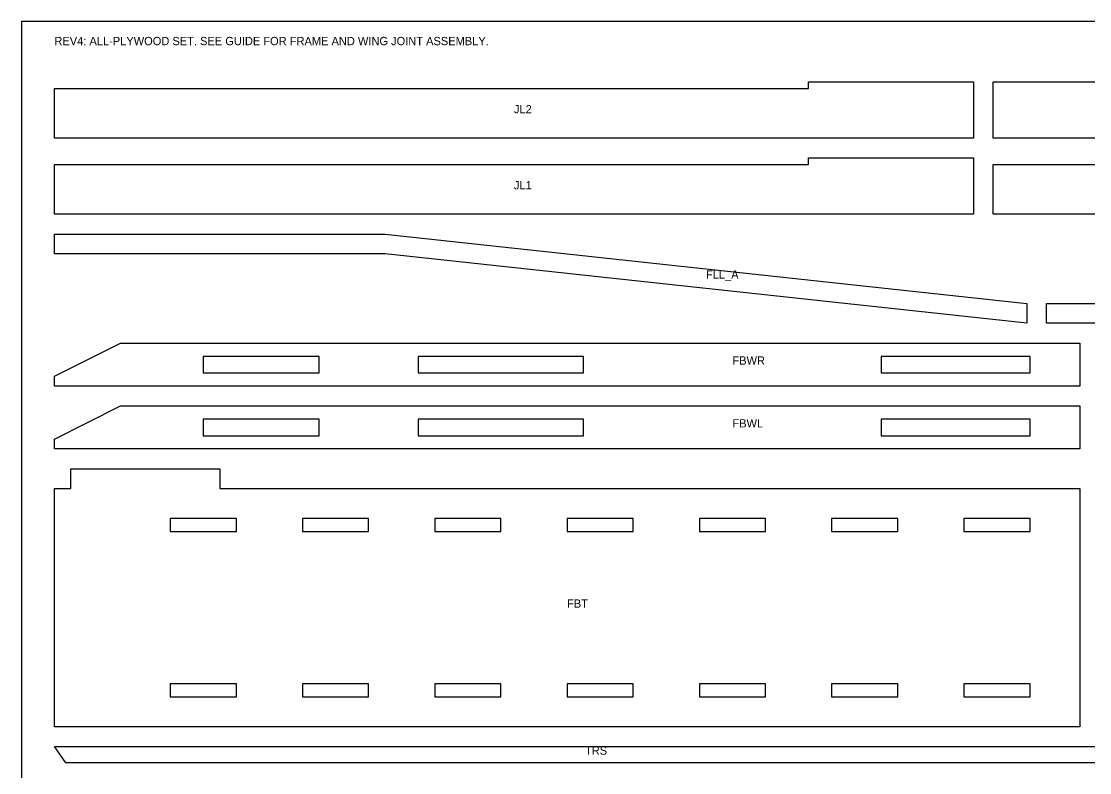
# Model space of a CAD drawing. Header units: millimetres. Extents: x 0 to 610, y 0 to 457.
# Drawn here: x 0 to 323, y 230 to 457.2 of the extents above; entities that cross this region are included whole.
import ezdxf

# ---------------------------------------------------------------- set-up
doc = ezdxf.new("R2010")
doc.units = ezdxf.units.MM
for name, color, linetype in [('CUT_AIRCRAFT', 7, 'Continuous'), ('LABEL_DO_NOT_CUT', 3, 'Continuous'), ('STOCK_DO_NOT_CUT', 8, 'Continuous')]:
    doc.layers.add(name, color=color, linetype=linetype)

msp = doc.modelspace()

# ---------------------------------------------------------------- linework, layer by layer
at = {"layer": 'CUT_AIRCRAFT'}
for points in [[(238, 438.88944), (287.85, 438.88944), (287.85, 421.88944), (10, 421.88944), (10, 436.88944), (238, 436.88944)], [(293.85, 438.88944), (343.7, 438.88944), (343.7, 436.88944), (571.7, 436.88944), (571.7, 421.88944), (293.85, 421.88944)], [(238, 415.88944), (287.85, 415.88944), (287.85, 398.88944), (10, 398.88944), (10, 413.88944), (238, 413.88944)], [(521.85, 415.88944), (571.7, 415.88944), (571.7, 398.88944), (293.85, 398.88944), (293.85, 413.88944), (521.85, 413.88944)], [(10, 392.88944), (110, 392.88944), (304, 371.88944), (304, 365.88944), (110, 386.88944), (10, 386.88944)], [(310, 371.88944), (397.5, 371.88944), (591.5, 392.88944), (591.5, 386.88944), (397.5, 365.88944), (310, 365.88944)], [(320, 346.88944), (10, 346.88944), (10, 349.88944), (30, 359.88944), (320, 359.88944)], [(55, 355.88944), (55, 350.88944), (90, 350.88944), (90, 355.88944)], [(120, 355.88944), (120, 350.88944), (170, 350.88944), (170, 355.88944)], [(260, 355.88944), (260, 350.88944), (305, 350.88944), (305, 355.88944)], [(320, 327.88944), (10, 327.88944), (10, 330.88944), (30, 340.88944), (320, 340.88944)], [(55, 336.88944), (55, 331.88944), (90, 331.88944), (90, 336.88944)], [(120, 336.88944), (120, 331.88944), (170, 331.88944), (170, 336.88944)], [(260, 336.88944), (260, 331.88944), (305, 331.88944), (305, 336.88944)], [(60, 321.88944), (60, 315.88944), (320, 315.88944), (320, 243.88944), (10, 243.88944), (10, 315.88944), (15, 315.88944), (15, 321.88944)], [(45, 306.88944), (45, 302.88944), (65, 302.88944), (65, 306.88944)], [(85, 306.88944), (85, 302.88944), (105, 302.88944), (105, 306.88944)], [(125, 306.88944), (125, 302.88944), (145, 302.88944), (145, 306.88944)], [(165, 306.88944), (165, 302.88944), (185, 302.88944), (185, 306.88944)], [(205, 306.88944), (205, 302.88944), (225, 302.88944), (225, 306.88944)], [(245, 306.88944), (245, 302.88944), (265, 302.88944), (265, 306.88944)], [(285, 306.88944), (285, 302.88944), (305, 302.88944), (305, 306.88944)], [(45, 256.88944), (45, 252.88944), (65, 252.88944), (65, 256.88944)], [(85, 256.88944), (85, 252.88944), (105, 252.88944), (105, 256.88944)], [(125, 256.88944), (125, 252.88944), (145, 252.88944), (145, 256.88944)], [(165, 256.88944), (165, 252.88944), (185, 252.88944), (185, 256.88944)], [(205, 256.88944), (205, 252.88944), (225, 252.88944), (225, 256.88944)], [(245, 256.88944), (245, 252.88944), (265, 252.88944), (265, 256.88944)], [(285, 256.88944), (285, 252.88944), (305, 252.88944), (305, 256.88944)], [(10, 237.88944), (327.40139, 237.88944), (330.84285, 232.97453), (13.44146, 232.97453)]]:
    msp.add_lwpolyline(points, close=True, dxfattribs=at)
at = {"layer": 'STOCK_DO_NOT_CUT'}
msp.add_lwpolyline([(0, 0), (609.6, 0), (609.6, 457.2), (0, 457.2)], close=True, dxfattribs=at)

# ---------------------------------------------------------------- texts
at = {"layer": 'LABEL_DO_NOT_CUT'}
for s, p in [('REV4: ALL-PLYWOOD SET. SEE GUIDE FOR FRAME AND WING JOINT ASSEMBLY.', (10, 450)), ('JL2', (148.925, 429.38944)), ('JL1', (148.925, 406.38944)), ('FLL_A', (207, 379.38944)), ('FBWR', (215, 353.38944)), ('FBWL', (215, 334.38944)), ('FBT', (165, 279.88944)), ('TRS', (170.42143, 235.43199))]:
    msp.add_text(s, height=2.5, dxfattribs=at).set_placement(p)

doc.saveas('drawing.dxf')
